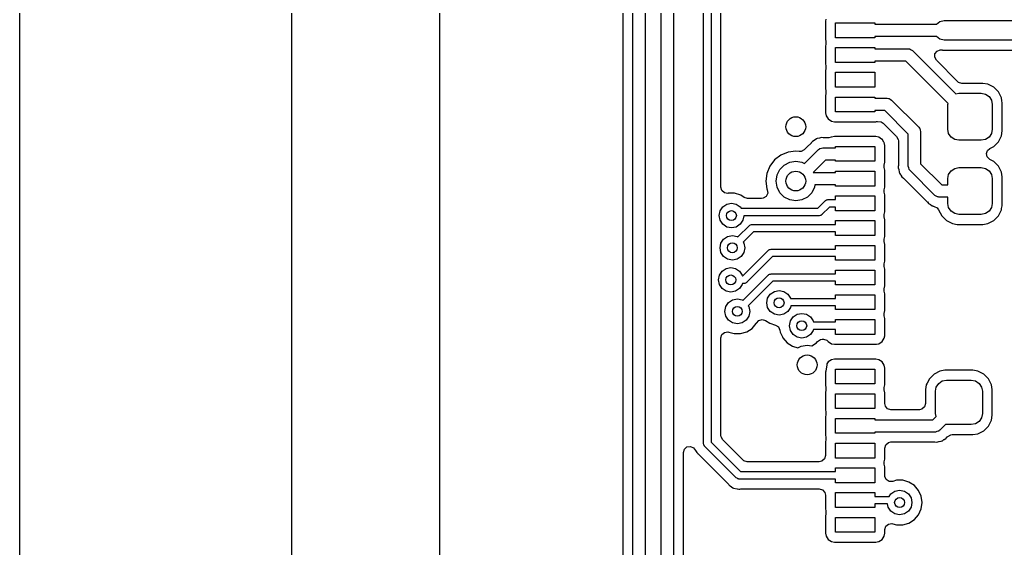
# Model space of a CAD drawing. Extents: x 0.4 to 10.6, y -8.1 to -0.4.
# Drawn here: x 4.35 to 5.135, y -2.253 to -1.832 of the extents above; entities that cross this region are included whole.
import ezdxf

# ---------------------------------------------------------------- set-up
doc = ezdxf.new("R2010")
doc.units = 0
doc.header["$MEASUREMENT"] = 0
doc.layers.add('BLACK', color=7, linetype='CONTINUOUS')

msp = doc.modelspace()

# ---------------------------------------------------------------- linework, layer by layer
at = {"layer": 'BLACK', "linetype": 'CONTINUOUS'}
for p, q in [((4.83083, -1.52204), (4.83083, -2.33406)), ((4.83873, -2.33935), (4.83873, -1.52137)), ((4.84857, -1.52341), (4.84857, -2.34139)), ((4.86122, -2.34836), (4.86122, -1.53644)), ((4.87106, -1.53848), (4.87106, -2.35039)), ((4.35041, -2.3599), (4.35041, -1.7126)), ((4.56691, -1.71587), (4.56691, -2.35894)), ((4.68506, -2.35894), (4.68506, -1.71586)), ((4.8951, -2.16971), (4.8951, -1.79683)), ((4.90101, -1.79805), (4.90101, -2.16849)), ((4.9089, -1.90629), (4.9089, -1.80334)), ((4.99221, -1.83337), (4.99211, -1.83387)), ((4.99211, -1.83387), (4.99211, -1.84723)), ((4.99255, -1.83166), (4.99221, -1.83337)), ((5, -1.84646), (5, -1.83465)), ((5, -1.83465), (5.0315, -1.83465)), ((5.0315, -1.83465), (5.0315, -1.83563)), ((5.0315, -1.83563), (5.08047, -1.83563)), ((5.08047, -1.83563), (5.0832, -1.83346)), ((5.0832, -1.83346), (5.08661, -1.83268)), ((5.08661, -1.83268), (5.16732, -1.83268)), ((4.99211, -1.84723), (4.99219, -1.84766)), ((4.99255, -1.85135), (4.99211, -1.85355)), ((4.99219, -1.84766), (4.99255, -1.84944)), ((4.99255, -1.84944), (4.99255, -1.85135)), ((5.0315, -1.84646), (5, -1.84646)), ((5.08047, -1.84547), (5.0315, -1.84547)), ((5.0315, -1.84547), (5.0315, -1.84646)), ((5.0832, -1.84765), (5.08047, -1.84547)), ((5.08661, -1.84843), (5.0832, -1.84765)), ((5.16406, -1.84843), (5.08661, -1.84843)), ((4.99211, -1.85355), (4.99211, -1.86692)), ((5, -1.86614), (5, -1.85433)), ((5, -1.85433), (5.0315, -1.85433)), ((5.0315, -1.85433), (5.0315, -1.85531)), ((5.0315, -1.85531), (5.05807, -1.85531)), ((5.05807, -1.85531), (5.05894, -1.85544)), ((5.05894, -1.85544), (5.05912, -1.85543)), ((5.05912, -1.85543), (5.05921, -1.85548)), ((5.05921, -1.85548), (5.05946, -1.85551)), ((5.05946, -1.85551), (5.06048, -1.85617)), ((5.06048, -1.85617), (5.06155, -1.85676)), ((5.06155, -1.85676), (5.09602, -1.89123)), ((5.07912, -1.86206), (5.07931, -1.85932)), ((5.07931, -1.85932), (5.08096, -1.85712)), ((5.08096, -1.85712), (5.08354, -1.85616)), ((5.08354, -1.85616), (5.08465, -1.8562)), ((5.08465, -1.8562), (5.08497, -1.85626)), ((5.08497, -1.85626), (5.08537, -1.85632)), ((5.08537, -1.85632), (5.08537, -1.85632)), ((5.08537, -1.85632), (5.15877, -1.85632)), ((4.99211, -1.86692), (4.99255, -1.86913)), ((5.0315, -1.86614), (5, -1.86614)), ((5.05603, -1.86516), (5.0315, -1.86516)), ((5.0315, -1.86516), (5.0315, -1.86614)), ((5.08972, -1.89884), (5.05603, -1.86516)), ((5.08044, -1.86448), (5.07912, -1.86206)), ((5.09738, -1.88142), (5.08044, -1.86448)), ((4.99217, -1.8729), (4.99211, -1.87324)), ((4.99211, -1.87324), (4.99211, -1.8866)), ((4.99255, -1.87103), (4.99217, -1.8729)), ((4.99255, -1.86913), (4.99255, -1.87103)), ((5, -1.88583), (5, -1.87402)), ((5, -1.87402), (5.0315, -1.87402)), ((5.0315, -1.87402), (5.0315, -1.88583)), ((5.09819, -1.88208), (5.09738, -1.88142)), ((5.10083, -1.88285), (5.09819, -1.88208)), ((5.11746, -1.88285), (5.10083, -1.88285)), ((5.12138, -1.88348), (5.11746, -1.88285)), ((5.11746, -1.88285), (5.11746, -1.88285)), ((5.12611, -1.88588), (5.12138, -1.88348)), ((5.12138, -1.88348), (5.12138, -1.88348)), ((5.12138, -1.88348), (5.12138, -1.88348)), ((4.99211, -1.8866), (4.99217, -1.88694)), ((4.99255, -1.89072), (4.99211, -1.89292)), ((4.99217, -1.88694), (4.99255, -1.88881)), ((4.99255, -1.88881), (4.99255, -1.89072)), ((5.0315, -1.88583), (5, -1.88583)), ((5.09602, -1.89123), (5.09843, -1.89075)), ((5.09843, -1.89075), (5.11614, -1.89075)), ((5.11614, -1.89075), (5.11953, -1.89142)), ((5.11953, -1.89142), (5.12241, -1.89334)), ((5.12986, -1.88964), (5.12611, -1.88588)), ((5.12611, -1.88588), (5.12611, -1.88588)), ((5.12611, -1.88588), (5.12611, -1.88588)), ((5.13227, -1.89437), (5.12986, -1.88964)), ((5.12986, -1.88964), (5.12986, -1.88964)), ((5.12986, -1.88964), (5.12986, -1.88964)), ((4.99211, -1.89292), (4.99211, -1.90629)), ((5, -1.90551), (5, -1.8937)), ((5, -1.8937), (5.0315, -1.8937)), ((5.0315, -1.8937), (5.0315, -1.89469)), ((5.0315, -1.89469), (5.04134, -1.89469)), ((5.04134, -1.89469), (5.04221, -1.89481)), ((5.04221, -1.89481), (5.04238, -1.8948)), ((5.04238, -1.8948), (5.04248, -1.89485)), ((5.04248, -1.89485), (5.04273, -1.89488)), ((5.04273, -1.89488), (5.04375, -1.89554)), ((5.04375, -1.89554), (5.04482, -1.89613)), ((5.04482, -1.89613), (5.06647, -1.91778)), ((5.08957, -1.89961), (5.08972, -1.89884)), ((5.12241, -1.89334), (5.12433, -1.89622)), ((5.12433, -1.89622), (5.125, -1.89961)), ((5.13265, -1.89676), (5.13227, -1.89437)), ((5.13227, -1.89437), (5.13227, -1.89437)), ((5.13227, -1.89437), (5.13227, -1.89437)), ((5.13289, -1.89829), (5.13265, -1.89676)), ((5.13289, -1.92061), (5.13289, -1.89829)), ((4.9089, -1.96556), (4.9089, -1.90629)), ((4.99211, -1.90629), (4.99256, -1.90859)), ((5.0315, -1.90551), (5, -1.90551)), ((5.0393, -1.90453), (5.0315, -1.90453)), ((5.0315, -1.90453), (5.0315, -1.90551)), ((5.05807, -1.9233), (5.0393, -1.90453)), ((5.08957, -1.91929), (5.08957, -1.89961)), ((5.125, -1.89961), (5.125, -1.91929)), ((4.99256, -1.90859), (4.99256, -1.90859)), ((4.99256, -1.90859), (4.99431, -1.9112)), ((4.99431, -1.9112), (4.99692, -1.91295)), ((4.99692, -1.91295), (4.99692, -1.91295)), ((4.99692, -1.91295), (4.99922, -1.91341)), ((4.99922, -1.91341), (4.99922, -1.91341)), ((4.99922, -1.91341), (4.99922, -1.91341)), ((4.99922, -1.91341), (5, -1.91341)), ((5, -1.91341), (5, -1.91339)), ((5, -1.91339), (5.0315, -1.91339)), ((5.0315, -1.91339), (5.0315, -1.91341)), ((5.0315, -1.91341), (5.03227, -1.91341)), ((5.03227, -1.91341), (5.0327, -1.91332)), ((5.03227, -1.91341), (5.03227, -1.91341)), ((5.0327, -1.91332), (5.03367, -1.91313)), ((5.03367, -1.91313), (5.03641, -1.91337)), ((5.03641, -1.91337), (5.03807, -1.91446)), ((5.03807, -1.91446), (5.04373, -1.92012)), ((5.04373, -1.92012), (5.04391, -1.92045)), ((5.04391, -1.92045), (5.04412, -1.92054)), ((5.04412, -1.92054), (5.04444, -1.92083)), ((5.04444, -1.92083), (5.04875, -1.92514)), ((5.06647, -1.91778), (5.067, -1.91848)), ((5.067, -1.91848), (5.06713, -1.9186)), ((5.06713, -1.9186), (5.06716, -1.9187)), ((5.06716, -1.9187), (5.06731, -1.9189)), ((5.06731, -1.9189), (5.06757, -1.92009)), ((5.06757, -1.92009), (5.06791, -1.92126)), ((5.06791, -1.92126), (5.06791, -1.94678)), ((5.09024, -1.92268), (5.08957, -1.91929)), ((5.09216, -1.92556), (5.09024, -1.92268)), ((5.12433, -1.92268), (5.12241, -1.92556)), ((5.125, -1.91929), (5.12433, -1.92268)), ((5.13227, -1.92453), (5.13289, -1.92061)), ((4.98062, -1.93039), (4.97768, -1.93333)), ((4.98077, -1.93023), (4.98062, -1.93039)), ((4.98179, -1.92901), (4.98077, -1.93023)), ((4.98317, -1.92821), (4.98179, -1.92901)), ((4.98335, -1.9281), (4.98317, -1.92821)), ((4.98466, -1.92718), (4.98335, -1.9281)), ((4.98485, -1.92709), (4.98466, -1.92718)), ((4.98551, -1.92682), (4.98485, -1.92709)), ((4.98571, -1.92675), (4.98551, -1.92682)), ((4.98728, -1.92647), (4.98571, -1.92675)), ((4.98748, -1.92643), (4.98728, -1.92647)), ((4.98902, -1.92601), (4.98748, -1.92643)), ((4.99039, -1.92613), (4.98902, -1.92601)), ((4.99061, -1.92615), (4.99039, -1.92613)), ((4.99082, -1.92616), (4.99061, -1.92615)), ((4.99468, -1.92616), (4.99082, -1.92616)), ((4.99655, -1.92579), (4.99468, -1.92616)), ((4.99692, -1.92564), (4.99655, -1.92579)), ((4.99922, -1.92518), (4.99692, -1.92564)), ((5, -1.92518), (4.99922, -1.92518)), ((4.99922, -1.92518), (4.99922, -1.92518)), ((5, -1.9252), (5, -1.92518)), ((5.0315, -1.9252), (5, -1.9252)), ((5.03227, -1.92518), (5.0315, -1.92518)), ((5.0315, -1.92518), (5.0315, -1.9252)), ((5.03458, -1.92564), (5.03227, -1.92518)), ((5.03227, -1.92518), (5.03227, -1.92518)), ((5.03683, -1.92714), (5.03458, -1.92564)), ((5.03458, -1.92564), (5.03458, -1.92564)), ((5.03719, -1.92738), (5.03683, -1.92714)), ((5.03874, -1.9297), (5.03719, -1.92738)), ((5.03893, -1.92999), (5.03874, -1.9297)), ((5.03939, -1.93229), (5.03893, -1.92999)), ((5.03893, -1.92999), (5.03893, -1.92999)), ((5.04875, -1.92514), (5.05007, -1.92755)), ((5.05007, -1.92755), (5.05018, -1.92859)), ((5.05018, -1.92859), (5.05018, -1.94815)), ((5.05807, -1.94882), (5.05807, -1.9233)), ((5.09504, -1.92748), (5.09216, -1.92556)), ((5.09843, -1.92815), (5.09504, -1.92748)), ((5.11614, -1.92815), (5.09843, -1.92815)), ((5.11953, -1.92748), (5.11614, -1.92815)), ((5.12241, -1.92556), (5.11953, -1.92748)), ((5.12611, -1.93301), (5.12986, -1.92926)), ((5.12986, -1.92926), (5.13227, -1.92453)), ((4.96233, -1.9376), (4.95658, -1.93998)), ((4.9685, -1.93678), (4.96233, -1.9376)), ((4.96233, -1.9376), (4.96233, -1.9376)), ((4.97117, -1.93714), (4.9685, -1.93678)), ((4.9685, -1.93678), (4.9685, -1.93678)), ((4.97285, -1.93707), (4.97117, -1.93714)), ((4.97526, -1.93575), (4.97285, -1.93707)), ((4.97768, -1.93333), (4.97526, -1.93575)), ((4.97546, -1.94672), (4.98668, -1.9355)), ((4.98668, -1.9355), (4.98738, -1.93497)), ((4.98738, -1.93497), (4.9875, -1.93484)), ((4.9875, -1.93484), (4.9876, -1.93481)), ((4.9876, -1.93481), (4.9878, -1.93466)), ((4.9878, -1.93466), (4.98899, -1.9344)), ((4.98899, -1.9344), (4.99016, -1.93406)), ((4.99016, -1.93406), (5, -1.93406)), ((5, -1.93406), (5, -1.93307)), ((5, -1.93307), (5.0315, -1.93307)), ((5.0315, -1.93307), (5.0315, -1.94488)), ((5.03939, -1.94566), (5.03939, -1.93229)), ((5.03939, -1.93229), (5.03939, -1.93229)), ((5.12028, -1.93877), (5.12117, -1.93616)), ((5.12094, -1.94144), (5.12028, -1.93877)), ((5.12117, -1.93616), (5.12294, -1.93463)), ((5.12294, -1.93463), (5.12611, -1.93301)), ((4.95164, -1.94377), (4.94785, -1.94871)), ((4.95658, -1.93998), (4.95164, -1.94377)), ((4.95925, -1.94789), (4.96364, -1.94565)), ((4.96364, -1.94565), (4.9685, -1.94488)), ((4.9685, -1.94488), (4.97337, -1.94565)), ((4.97337, -1.94565), (4.97546, -1.94672)), ((4.9922, -1.9439), (4.98242, -1.95368)), ((5, -1.9439), (4.9922, -1.9439)), ((5, -1.94488), (5, -1.9439)), ((5.0315, -1.94488), (5, -1.94488)), ((5.03895, -1.94787), (5.03939, -1.94566)), ((5.12294, -1.94333), (5.12094, -1.94144)), ((5.12611, -1.94494), (5.12294, -1.94333)), ((5.12986, -1.94869), (5.12611, -1.94494)), ((5.12611, -1.94494), (5.12611, -1.94494)), ((5.12611, -1.94494), (5.12611, -1.94494)), ((5.12611, -1.94494), (5.12611, -1.94494)), ((4.94547, -1.95446), (4.94466, -1.96063)), ((4.94785, -1.94871), (4.94547, -1.95446)), ((4.94547, -1.95446), (4.94547, -1.95446)), ((4.95353, -1.95576), (4.95576, -1.95137)), ((4.95576, -1.95137), (4.95925, -1.94789)), ((4.98242, -1.95368), (4.98245, -1.95374)), ((4.98245, -1.95374), (5, -1.95374)), ((5, -1.95374), (5, -1.95276)), ((5, -1.95276), (5.0315, -1.95276)), ((5.0315, -1.95276), (5.0315, -1.96457)), ((5.03895, -1.94977), (5.03895, -1.94787)), ((5.03939, -1.95198), (5.03895, -1.94977)), ((5.03939, -1.96534), (5.03939, -1.95198)), ((5.05016, -1.94842), (5.05003, -1.94995)), ((5.05003, -1.94995), (5.05044, -1.95149)), ((5.05017, -1.94837), (5.05016, -1.94842)), ((5.05018, -1.94815), (5.05017, -1.94837)), ((5.05044, -1.95149), (5.05049, -1.9517)), ((5.05049, -1.9517), (5.05076, -1.95327)), ((5.05076, -1.95327), (5.05084, -1.95347)), ((5.05084, -1.95347), (5.05111, -1.95413)), ((5.05111, -1.95413), (5.0512, -1.95432)), ((5.0512, -1.95432), (5.0512, -1.95432)), ((5.0512, -1.95432), (5.05175, -1.9551)), ((5.05841, -1.94999), (5.05807, -1.94882)), ((5.05867, -1.95118), (5.05841, -1.94999)), ((5.05882, -1.95138), (5.05867, -1.95118)), ((5.05885, -1.95148), (5.05882, -1.95138)), ((5.05899, -1.9516), (5.05885, -1.95148)), ((5.05951, -1.9523), (5.05899, -1.9516)), ((5.0792, -1.97198), (5.05951, -1.9523)), ((5.06791, -1.94678), (5.08472, -1.96358)), ((5.09024, -1.95527), (5.09216, -1.9524)), ((5.09216, -1.9524), (5.09504, -1.95048)), ((5.09504, -1.95048), (5.09843, -1.9498)), ((5.09843, -1.9498), (5.11614, -1.9498)), ((5.11614, -1.9498), (5.11953, -1.95048)), ((5.11953, -1.95048), (5.12241, -1.9524)), ((5.12241, -1.9524), (5.12433, -1.95527)), ((5.13227, -1.95342), (5.12986, -1.94869)), ((5.12986, -1.94869), (5.12986, -1.94869)), ((5.12986, -1.94869), (5.12986, -1.94869)), ((5.13258, -1.95539), (5.13227, -1.95342)), ((5.13227, -1.95342), (5.13227, -1.95342)), ((5.13227, -1.95342), (5.13227, -1.95342)), ((4.94466, -1.96063), (4.94466, -1.96063)), ((4.94466, -1.96063), (4.94547, -1.9668)), ((4.95276, -1.96063), (4.95353, -1.95576)), ((4.95353, -1.9655), (4.95276, -1.96063)), ((5.05175, -1.9551), (5.05211, -1.95562)), ((5.05211, -1.95562), (5.05223, -1.9558)), ((5.05223, -1.9558), (5.05302, -1.95718)), ((5.05302, -1.95718), (5.05424, -1.95821)), ((5.05424, -1.95821), (5.0544, -1.95835)), ((5.0544, -1.95835), (5.07314, -1.97709)), ((5.08957, -1.95866), (5.09024, -1.95527)), ((5.08957, -1.96358), (5.08957, -1.95866)), ((5.12433, -1.95527), (5.125, -1.95866)), ((5.125, -1.95866), (5.125, -1.97835)), ((5.13289, -1.95734), (5.13258, -1.95539)), ((5.13289, -1.97966), (5.13289, -1.95734)), ((4.90968, -1.96819), (4.9089, -1.96556)), ((4.91176, -1.97), (4.90968, -1.96819)), ((4.91448, -1.97039), (4.91176, -1.97)), ((4.94547, -1.9668), (4.94547, -1.9668)), ((4.94547, -1.9668), (4.94578, -1.96755)), ((4.94578, -1.96755), (4.94582, -1.96764)), ((4.94582, -1.96764), (4.94611, -1.97037)), ((4.95576, -1.96989), (4.95353, -1.9655)), ((4.95925, -1.97337), (4.95576, -1.96989)), ((4.98124, -1.96989), (4.97776, -1.97337)), ((4.98348, -1.9655), (4.98124, -1.96989)), ((4.98378, -1.96358), (4.98348, -1.9655)), ((5, -1.96358), (4.98378, -1.96358)), ((5, -1.96457), (5, -1.96358)), ((5.0315, -1.96457), (5, -1.96457)), ((5.03895, -1.96755), (5.03939, -1.96534)), ((5.03895, -1.96946), (5.03895, -1.96755)), ((5.03939, -1.97166), (5.03895, -1.96946)), ((5.08472, -1.96358), (5.08957, -1.96358)), ((4.91468, -1.97036), (4.91448, -1.97039)), ((4.91978, -1.97036), (4.91468, -1.97036)), ((4.91468, -1.97036), (4.91468, -1.97036)), ((4.92467, -1.9718), (4.91978, -1.97036)), ((4.91978, -1.97036), (4.91978, -1.97036)), ((4.9275, -1.97361), (4.92467, -1.9718)), ((4.93014, -1.97439), (4.9275, -1.97361)), ((4.94131, -1.97439), (4.93014, -1.97439)), ((4.94251, -1.97424), (4.94131, -1.97439)), ((4.94488, -1.97283), (4.94251, -1.97424)), ((4.94611, -1.97037), (4.94488, -1.97283)), ((4.96364, -1.97561), (4.95925, -1.97337)), ((4.9685, -1.97638), (4.96364, -1.97561)), ((4.97337, -1.97561), (4.9685, -1.97638)), ((4.97776, -1.97337), (4.97337, -1.97561)), ((4.98598, -1.98228), (4.99201, -1.97626)), ((4.99201, -1.97626), (4.99216, -1.97615)), ((4.99216, -1.97615), (4.9922, -1.97608)), ((4.9922, -1.97608), (4.99232, -1.97604)), ((4.99232, -1.97604), (4.99285, -1.97567)), ((4.99285, -1.97567), (4.99349, -1.97561)), ((4.99349, -1.97561), (4.99409, -1.97539)), ((4.99409, -1.97539), (5, -1.97539)), ((5, -1.97539), (5, -1.97244)), ((5, -1.97244), (5.0315, -1.97244)), ((5.0315, -1.97244), (5.0315, -1.98425)), ((5.03939, -1.98503), (5.03939, -1.97166)), ((5.07314, -1.97709), (5.07329, -1.97725)), ((5.07329, -1.97725), (5.07431, -1.97847)), ((5.08027, -1.97257), (5.0792, -1.97198)), ((5.08129, -1.97323), (5.08027, -1.97257)), ((5.08154, -1.97326), (5.08129, -1.97323)), ((5.08163, -1.97331), (5.08154, -1.97326)), ((5.08181, -1.9733), (5.08163, -1.97331)), ((5.08268, -1.97343), (5.08181, -1.9733)), ((5.08957, -1.97343), (5.08268, -1.97343)), ((5.08957, -1.97835), (5.08957, -1.97343)), ((4.90739, -1.9881), (4.90814, -1.98433)), ((4.90814, -1.98433), (4.91027, -1.98114)), ((4.91027, -1.98114), (4.91346, -1.979)), ((4.91346, -1.979), (4.91723, -1.97825)), ((4.91723, -1.97825), (4.921, -1.979)), ((4.921, -1.979), (4.92419, -1.98114)), ((4.92419, -1.98114), (4.92496, -1.98228)), ((4.92496, -1.98228), (4.98598, -1.98228)), ((4.99532, -1.9813), (4.98929, -1.98732)), ((5, -1.9813), (4.99532, -1.9813)), ((5, -1.98425), (5, -1.9813)), ((5.0315, -1.98425), (5, -1.98425)), ((5.03895, -1.98724), (5.03939, -1.98503)), ((5.07431, -1.97847), (5.07431, -1.97847)), ((5.07431, -1.97847), (5.07431, -1.97847)), ((5.07431, -1.97847), (5.07431, -1.97847)), ((5.07431, -1.97847), (5.07431, -1.97847)), ((5.07431, -1.97847), (5.07569, -1.97927)), ((5.07569, -1.97927), (5.07587, -1.97938)), ((5.07587, -1.97938), (5.07704, -1.9802)), ((5.07704, -1.9802), (5.07718, -1.9803)), ((5.07718, -1.9803), (5.07718, -1.9803)), ((5.07718, -1.9803), (5.07737, -1.98039)), ((5.07737, -1.98039), (5.07803, -1.98066)), ((5.07803, -1.98066), (5.07823, -1.98073)), ((5.07823, -1.98073), (5.07823, -1.98073)), ((5.07823, -1.98073), (5.0787, -1.98082)), ((5.0787, -1.98082), (5.08116, -1.98204)), ((5.08116, -1.98204), (5.0822, -1.98341)), ((5.0822, -1.98341), (5.0847, -1.98832)), ((5.09024, -1.98174), (5.08957, -1.97835)), ((5.09216, -1.98461), (5.09024, -1.98174)), ((5.09504, -1.98653), (5.09216, -1.98461)), ((5.12241, -1.98461), (5.11953, -1.98653)), ((5.12433, -1.98174), (5.12241, -1.98461)), ((5.125, -1.97835), (5.12433, -1.98174)), ((5.12986, -1.98832), (5.13227, -1.98359)), ((5.13227, -1.98359), (5.13244, -1.98254)), ((5.13244, -1.98254), (5.13277, -1.98044)), ((5.13277, -1.98044), (5.13289, -1.97966)), ((4.90814, -1.99186), (4.90739, -1.9881)), ((4.91027, -1.99505), (4.90814, -1.99186)), ((4.92632, -1.99186), (4.92419, -1.99505)), ((4.92705, -1.98819), (4.92632, -1.99186)), ((4.9872, -1.98819), (4.92705, -1.98819)), ((4.98781, -1.98797), (4.9872, -1.98819)), ((4.98845, -1.98791), (4.98781, -1.98797)), ((4.98898, -1.98754), (4.98845, -1.98791)), ((4.9891, -1.9875), (4.98898, -1.98754)), ((4.98914, -1.98743), (4.9891, -1.9875)), ((4.98929, -1.98732), (4.98914, -1.98743)), ((5, -1.99508), (5, -1.99213)), ((5, -1.99213), (5.0315, -1.99213)), ((5.0315, -1.99213), (5.0315, -2.00394)), ((5.03895, -1.98914), (5.03895, -1.98724)), ((5.03939, -1.99135), (5.03895, -1.98914)), ((5.03939, -2.00471), (5.03939, -1.99135)), ((5.0847, -1.98832), (5.0847, -1.98832)), ((5.0847, -1.98832), (5.08846, -1.99207)), ((5.08846, -1.99207), (5.08846, -1.99207)), ((5.08846, -1.99207), (5.08846, -1.99207)), ((5.08846, -1.99207), (5.09318, -1.99448)), ((5.09843, -1.9872), (5.09504, -1.98653)), ((5.11614, -1.9872), (5.09843, -1.9872)), ((5.11953, -1.98653), (5.11614, -1.9872)), ((5.12138, -1.99448), (5.12611, -1.99207)), ((5.12611, -1.99207), (5.12986, -1.98832)), ((4.91346, -1.99719), (4.91027, -1.99505)), ((4.91723, -1.99794), (4.91346, -1.99719)), ((4.921, -1.99719), (4.91723, -1.99794)), ((4.92419, -1.99505), (4.921, -1.99719)), ((4.92245, -2.00512), (4.93162, -1.99594)), ((4.93493, -2.00098), (4.92662, -2.0093)), ((4.93162, -1.99594), (4.93177, -1.99584)), ((4.93177, -1.99584), (4.93181, -1.99577)), ((4.93181, -1.99577), (4.93194, -1.99573)), ((4.93194, -1.99573), (4.93246, -1.99536)), ((4.93246, -1.99536), (4.93311, -1.9953)), ((4.93311, -1.9953), (4.93371, -1.99508)), ((4.93371, -1.99508), (5, -1.99508)), ((5, -2.00098), (4.93493, -2.00098)), ((5, -2.00394), (5, -2.00098)), ((5.09318, -1.99448), (5.09318, -1.99448)), ((5.09318, -1.99448), (5.09318, -1.99448)), ((5.09318, -1.99448), (5.09711, -1.9951)), ((5.09711, -1.9951), (5.09711, -1.9951)), ((5.09711, -1.9951), (5.11746, -1.9951)), ((5.11746, -1.9951), (5.12138, -1.99448)), ((5.12138, -1.99448), (5.12138, -1.99448)), ((5.12138, -1.99448), (5.12138, -1.99448)), ((4.9089, -2.00999), (4.91103, -2.00679)), ((4.91103, -2.00679), (4.91422, -2.00466)), ((4.91422, -2.00466), (4.91799, -2.00391)), ((4.91799, -2.00391), (4.92176, -2.00466)), ((4.92176, -2.00466), (4.92245, -2.00512)), ((4.92662, -2.0093), (4.92708, -2.00999)), ((5.0315, -2.00394), (5, -2.00394)), ((5.03895, -2.00692), (5.03939, -2.00471)), ((5.03895, -2.00883), (5.03895, -2.00692)), ((5.03939, -2.01103), (5.03895, -2.00883)), ((4.90815, -2.01375), (4.9089, -2.00999)), ((4.9089, -2.01752), (4.90815, -2.01375)), ((4.92602, -2.03634), (4.94673, -2.01563)), ((4.92708, -2.00999), (4.92783, -2.01375)), ((4.92783, -2.01375), (4.92708, -2.01752)), ((4.94673, -2.01563), (4.94688, -2.01552)), ((4.94688, -2.01552), (4.94692, -2.01545)), ((4.94692, -2.01545), (4.94704, -2.01541)), ((4.94704, -2.01541), (4.94757, -2.01504)), ((4.94757, -2.01504), (4.94821, -2.01498)), ((4.94821, -2.01498), (4.94882, -2.01476)), ((4.94882, -2.01476), (5, -2.01476)), ((5, -2.01476), (5, -2.01181)), ((5, -2.01181), (5.0315, -2.01181)), ((5.0315, -2.01181), (5.0315, -2.02362)), ((5.03939, -2.0244), (5.03939, -2.01103)), ((4.91103, -2.02071), (4.9089, -2.01752)), ((4.91422, -2.02285), (4.91103, -2.02071)), ((4.91799, -2.0236), (4.91422, -2.02285)), ((4.92176, -2.02285), (4.91799, -2.0236)), ((4.92495, -2.02071), (4.92176, -2.02285)), ((4.92708, -2.01752), (4.92495, -2.02071)), ((4.95004, -2.02067), (4.92933, -2.04138)), ((5, -2.02067), (4.95004, -2.02067)), ((5, -2.02362), (5, -2.02067)), ((5.0315, -2.02362), (5, -2.02362)), ((5.03895, -2.02661), (5.03939, -2.0244)), ((4.90766, -2.03553), (4.9098, -2.03234)), ((4.9098, -2.03234), (4.91299, -2.0302)), ((4.91299, -2.0302), (4.91676, -2.02945)), ((4.91676, -2.02945), (4.92052, -2.0302)), ((4.92052, -2.0302), (4.92372, -2.03234)), ((4.92372, -2.03234), (4.92585, -2.03553)), ((5, -2.03445), (5, -2.0315)), ((5, -2.0315), (5.0315, -2.0315)), ((5.0315, -2.0315), (5.0315, -2.04331)), ((5.03895, -2.02851), (5.03895, -2.02661)), ((5.03939, -2.03072), (5.03895, -2.02851)), ((5.03939, -2.04408), (5.03939, -2.03072)), ((4.90691, -2.0393), (4.90766, -2.03553)), ((4.90766, -2.04306), (4.90691, -2.0393)), ((4.92585, -2.03553), (4.92601, -2.03634)), ((4.92601, -2.03634), (4.92602, -2.03634)), ((4.92641, -2.0557), (4.9468, -2.03531)), ((4.95011, -2.04035), (4.93059, -2.05988)), ((4.9468, -2.03531), (4.94695, -2.03521)), ((4.94695, -2.03521), (4.94699, -2.03514)), ((4.94699, -2.03514), (4.94711, -2.0351)), ((4.94711, -2.0351), (4.94764, -2.03473)), ((4.94764, -2.03473), (4.94828, -2.03467)), ((4.94828, -2.03467), (4.94889, -2.03445)), ((4.94889, -2.03445), (5, -2.03445)), ((5, -2.04035), (4.95011, -2.04035)), ((5, -2.04331), (5, -2.04035)), ((4.9098, -2.04625), (4.90766, -2.04306)), ((4.91299, -2.04839), (4.9098, -2.04625)), ((4.91676, -2.04914), (4.91299, -2.04839)), ((4.92052, -2.04839), (4.91676, -2.04914)), ((4.92372, -2.04625), (4.92052, -2.04839)), ((4.92585, -2.04306), (4.92372, -2.04625)), ((4.92601, -2.04225), (4.92585, -2.04306)), ((4.92724, -2.04225), (4.92601, -2.04225)), ((4.92785, -2.04203), (4.92724, -2.04225)), ((4.92849, -2.04197), (4.92785, -2.04203)), ((4.92902, -2.0416), (4.92849, -2.04197)), ((4.92914, -2.04156), (4.92902, -2.0416)), ((4.92918, -2.04149), (4.92914, -2.04156)), ((4.92933, -2.04138), (4.92918, -2.04149)), ((4.94821, -2.05057), (4.95141, -2.04844)), ((4.95141, -2.04844), (4.95517, -2.04769)), ((4.95517, -2.04769), (4.95894, -2.04844)), ((4.95894, -2.04844), (4.96213, -2.05057)), ((5.0315, -2.04331), (5, -2.04331)), ((5.03895, -2.04629), (5.03939, -2.04408)), ((5.03895, -2.0482), (5.03895, -2.04629)), ((5.03939, -2.0504), (5.03895, -2.0482)), ((4.915, -2.05737), (4.91819, -2.05524)), ((4.91819, -2.05524), (4.92196, -2.05449)), ((4.92196, -2.05449), (4.92572, -2.05524)), ((4.92572, -2.05524), (4.92641, -2.0557)), ((4.94533, -2.05753), (4.94608, -2.05377)), ((4.94608, -2.05377), (4.94821, -2.05057)), ((4.96213, -2.05057), (4.96427, -2.05377)), ((4.96427, -2.05377), (4.96434, -2.05413)), ((4.96434, -2.05413), (5, -2.05413)), ((5, -2.05413), (5, -2.05118)), ((5, -2.05118), (5.0315, -2.05118)), ((5.0315, -2.05118), (5.0315, -2.06299)), ((5.03939, -2.06377), (5.03939, -2.0504)), ((4.91211, -2.06433), (4.91286, -2.06057)), ((4.91286, -2.0681), (4.91211, -2.06433)), ((4.91286, -2.06057), (4.915, -2.05737)), ((4.93059, -2.05988), (4.93105, -2.06057)), ((4.93105, -2.06057), (4.9318, -2.06433)), ((4.9318, -2.06433), (4.93105, -2.0681)), ((4.94608, -2.0613), (4.94533, -2.05753)), ((4.94821, -2.06449), (4.94608, -2.0613)), ((4.96427, -2.0613), (4.96213, -2.06449)), ((4.96452, -2.06004), (4.96427, -2.0613)), ((5, -2.06004), (4.96452, -2.06004)), ((5, -2.06299), (5, -2.06004)), ((5.0315, -2.06299), (5, -2.06299)), ((5.03895, -2.06598), (5.03939, -2.06377)), ((4.915, -2.07129), (4.91286, -2.0681)), ((4.91819, -2.07343), (4.915, -2.07129)), ((4.92892, -2.07129), (4.92572, -2.07343)), ((4.93105, -2.0681), (4.92892, -2.07129)), ((4.93718, -2.07369), (4.93898, -2.07161)), ((4.93898, -2.07161), (4.94162, -2.07083)), ((4.94162, -2.07083), (4.94426, -2.07161)), ((4.94426, -2.07161), (4.94773, -2.07383)), ((4.95141, -2.06663), (4.94821, -2.06449)), ((4.95517, -2.06738), (4.95141, -2.06663)), ((4.95894, -2.06663), (4.95517, -2.06738)), ((4.96213, -2.06449), (4.95894, -2.06663)), ((4.96341, -2.07577), (4.96416, -2.072)), ((4.96416, -2.072), (4.96629, -2.06881)), ((4.96629, -2.06881), (4.96949, -2.06667)), ((4.96949, -2.06667), (4.97325, -2.06593)), ((4.97325, -2.06593), (4.97702, -2.06667)), ((4.97702, -2.06667), (4.98021, -2.06881)), ((4.98021, -2.06881), (4.98235, -2.072)), ((4.98235, -2.072), (4.98251, -2.07281)), ((5, -2.07281), (5, -2.07087)), ((5, -2.07087), (5.0315, -2.07087)), ((5.0315, -2.07087), (5.0315, -2.08268)), ((5.03895, -2.06788), (5.03895, -2.06598)), ((5.03939, -2.07009), (5.03895, -2.06788)), ((5.03939, -2.08345), (5.03939, -2.07009)), ((5.03939, -2.07009), (5.03939, -2.07009)), ((4.92196, -2.07417), (4.91819, -2.07343)), ((4.92572, -2.07343), (4.92196, -2.07417)), ((4.9294, -2.08063), (4.93369, -2.07787)), ((4.93369, -2.07787), (4.93703, -2.07402)), ((4.93703, -2.07402), (4.93718, -2.07369)), ((4.94773, -2.07383), (4.94776, -2.07384)), ((4.94776, -2.07384), (4.95237, -2.0752)), ((4.95237, -2.0752), (4.95468, -2.07668)), ((4.95468, -2.07668), (4.95583, -2.07919)), ((4.95583, -2.07919), (4.95583, -2.07919)), ((4.95583, -2.07919), (4.95606, -2.08082)), ((4.96416, -2.07953), (4.96341, -2.07577)), ((4.96629, -2.08273), (4.96416, -2.07953)), ((4.98235, -2.07953), (4.98021, -2.08273)), ((4.98251, -2.07872), (4.98235, -2.07953)), ((4.98251, -2.07281), (5, -2.07281)), ((5, -2.07872), (4.98251, -2.07872)), ((5, -2.08268), (5, -2.07872)), ((4.9089, -2.08551), (4.90968, -2.08287)), ((4.9089, -2.12094), (4.9089, -2.08551)), ((4.90968, -2.08287), (4.91176, -2.08106)), ((4.91176, -2.08106), (4.91448, -2.08067)), ((4.91448, -2.08067), (4.91516, -2.08082)), ((4.91516, -2.08082), (4.91941, -2.08207)), ((4.91941, -2.08207), (4.91941, -2.08207)), ((4.91941, -2.08207), (4.91941, -2.08207)), ((4.91941, -2.08207), (4.92451, -2.08207)), ((4.92451, -2.08207), (4.9294, -2.08063)), ((4.92451, -2.08207), (4.92451, -2.08207)), ((4.95606, -2.08082), (4.95786, -2.08475)), ((4.95786, -2.08475), (4.95818, -2.08546)), ((4.95818, -2.08546), (4.96152, -2.08931)), ((4.96949, -2.08486), (4.96629, -2.08273)), ((4.97325, -2.08561), (4.96949, -2.08486)), ((4.97702, -2.08486), (4.97325, -2.08561)), ((4.98021, -2.08273), (4.97702, -2.08486)), ((4.98586, -2.0883), (4.98818, -2.08681)), ((4.98818, -2.08681), (4.98955, -2.08661)), ((4.98955, -2.08661), (4.99053, -2.08661)), ((4.99053, -2.08661), (4.99317, -2.08739)), ((4.99317, -2.08739), (4.99398, -2.08804)), ((5.0315, -2.08268), (5, -2.08268)), ((5.03719, -2.08837), (5.03893, -2.08576)), ((5.03893, -2.08576), (5.03932, -2.08379)), ((5.03893, -2.08576), (5.03893, -2.08576)), ((5.03893, -2.08576), (5.03893, -2.08576)), ((5.03932, -2.08379), (5.03939, -2.08345)), ((4.96152, -2.08931), (4.96581, -2.09207)), ((4.96581, -2.09207), (4.97005, -2.09331)), ((4.97005, -2.09331), (4.97269, -2.09197)), ((4.97269, -2.09197), (4.97755, -2.0912)), ((4.97755, -2.0912), (4.98116, -2.09177)), ((4.98116, -2.09177), (4.98499, -2.08931)), ((4.98499, -2.08931), (4.98586, -2.0883)), ((4.99398, -2.08804), (4.99431, -2.08837)), ((4.99431, -2.08837), (4.99692, -2.09011)), ((4.99692, -2.09011), (4.99692, -2.09011)), ((4.99692, -2.09011), (4.99922, -2.09057)), ((4.99922, -2.09057), (4.99922, -2.09057)), ((4.99922, -2.09057), (4.99922, -2.09057)), ((4.99922, -2.09057), (5, -2.09057)), ((5, -2.09057), (5, -2.09055)), ((5, -2.09055), (5.0315, -2.09055)), ((5.0315, -2.09055), (5.0315, -2.09057)), ((5.0315, -2.09057), (5.03227, -2.09057)), ((5.03227, -2.09057), (5.03286, -2.09045)), ((5.03227, -2.09057), (5.03227, -2.09057)), ((5.03286, -2.09045), (5.03458, -2.09011)), ((5.03458, -2.09011), (5.03719, -2.08837)), ((5.03458, -2.09011), (5.03458, -2.09011)), ((5.03458, -2.09011), (5.03458, -2.09011)), ((4.99692, -2.1028), (4.99431, -2.10455)), ((4.99922, -2.10234), (4.99692, -2.1028)), ((4.99692, -2.1028), (4.99692, -2.1028)), ((5, -2.10234), (4.99922, -2.10234)), ((4.99922, -2.10234), (4.99922, -2.10234)), ((5, -2.10236), (5, -2.10234)), ((5.0315, -2.10236), (5, -2.10236)), ((5.03227, -2.10234), (5.0315, -2.10234)), ((5.0315, -2.10234), (5.0315, -2.10236)), ((5.03458, -2.1028), (5.03227, -2.10234)), ((5.03227, -2.10234), (5.03227, -2.10234)), ((5.03719, -2.10455), (5.03458, -2.1028)), ((5.03458, -2.1028), (5.03458, -2.1028)), ((4.9933, -2.10695), (4.99253, -2.11182)), ((4.99431, -2.10455), (4.99319, -2.10622)), ((4.99319, -2.10622), (4.9933, -2.10695)), ((5, -2.12205), (5, -2.11024)), ((5, -2.11024), (5.0315, -2.11024)), ((5.0315, -2.11024), (5.0315, -2.12205)), ((5.03893, -2.10716), (5.03719, -2.10455)), ((5.03939, -2.10946), (5.03893, -2.10716)), ((5.03893, -2.10716), (5.03893, -2.10716)), ((5.03939, -2.12282), (5.03939, -2.10946)), ((5.03939, -2.10946), (5.03939, -2.10946)), ((5.08726, -2.1112), (5.08334, -2.11182)), ((5.10959, -2.1112), (5.08726, -2.1112)), ((5.08726, -2.1112), (5.08726, -2.1112)), ((5.11351, -2.11182), (5.10959, -2.1112)), ((5.10959, -2.1112), (5.10959, -2.1112)), ((4.99253, -2.11182), (4.99211, -2.11265)), ((4.99211, -2.11265), (4.99211, -2.12282)), ((5.07486, -2.11798), (5.07312, -2.1214)), ((5.07861, -2.11423), (5.07486, -2.11798)), ((5.07486, -2.11798), (5.07486, -2.11798)), ((5.07486, -2.11798), (5.07486, -2.11798)), ((5.07486, -2.11798), (5.07486, -2.11798)), ((5.08334, -2.11182), (5.07861, -2.11423)), ((5.07861, -2.11423), (5.07861, -2.11423)), ((5.08519, -2.11977), (5.08858, -2.11909)), ((5.08858, -2.11909), (5.10827, -2.11909)), ((5.10827, -2.11909), (5.11166, -2.11977)), ((5.11824, -2.11423), (5.11351, -2.11182)), ((5.11351, -2.11182), (5.11351, -2.11182)), ((5.11351, -2.11182), (5.11351, -2.11182)), ((5.12199, -2.11798), (5.11824, -2.11423)), ((5.11824, -2.11423), (5.11824, -2.11423)), ((5.11824, -2.11423), (5.11824, -2.11423)), ((5.1244, -2.12271), (5.12199, -2.11798)), ((5.12199, -2.11798), (5.12199, -2.11798)), ((5.12199, -2.11798), (5.12199, -2.11798)), ((4.9089, -2.16319), (4.9089, -2.12094)), ((4.99211, -2.12282), (4.99215, -2.12305)), ((4.99255, -2.12694), (4.99211, -2.12914)), ((4.99215, -2.12305), (4.99255, -2.12503)), ((4.99255, -2.12503), (4.99255, -2.12694)), ((5.0315, -2.12205), (5, -2.12205)), ((5.03895, -2.12503), (5.03939, -2.12282)), ((5.03895, -2.12694), (5.03895, -2.12503)), ((5.03939, -2.12914), (5.03895, -2.12694)), ((5.07245, -2.12271), (5.07183, -2.12663)), ((5.07183, -2.12663), (5.07183, -2.13781)), ((5.07312, -2.1214), (5.07245, -2.12271)), ((5.07972, -2.12795), (5.0804, -2.12456)), ((5.0804, -2.12456), (5.08232, -2.12169)), ((5.08232, -2.12169), (5.08519, -2.11977)), ((5.11166, -2.11977), (5.11453, -2.12169)), ((5.11453, -2.12169), (5.11645, -2.12456)), ((5.11645, -2.12456), (5.11713, -2.12795)), ((5.12502, -2.12663), (5.1244, -2.12271)), ((5.1244, -2.12271), (5.1244, -2.12271)), ((5.1244, -2.12271), (5.1244, -2.12271)), ((5.12502, -2.14699), (5.12502, -2.12663)), ((4.99211, -2.12914), (4.99211, -2.14251)), ((5, -2.14173), (5, -2.12992)), ((5, -2.12992), (5.0315, -2.12992)), ((5.0315, -2.12992), (5.0315, -2.14173)), ((5.03939, -2.13781), (5.03939, -2.12914)), ((5.07972, -2.14567), (5.07972, -2.12795)), ((5.11713, -2.12795), (5.11713, -2.14567)), ((4.99211, -2.14251), (4.99255, -2.14472)), ((5.0315, -2.14173), (5, -2.14173)), ((5.03983, -2.13984), (5.03939, -2.13781)), ((5.04163, -2.14192), (5.03983, -2.13984)), ((5.04427, -2.1427), (5.04163, -2.14192)), ((5.06695, -2.1427), (5.04427, -2.1427)), ((5.06898, -2.14226), (5.06695, -2.1427)), ((5.07106, -2.14045), (5.06898, -2.14226)), ((5.07183, -2.13781), (5.07106, -2.14045)), ((4.99222, -2.14824), (4.99211, -2.14883)), ((4.99211, -2.14883), (4.99211, -2.16219)), ((4.99255, -2.14662), (4.99222, -2.14824)), ((4.99255, -2.14472), (4.99255, -2.14662)), ((5, -2.16142), (5, -2.14961)), ((5, -2.14961), (5.0315, -2.14961)), ((5.0315, -2.14961), (5.0315, -2.15059)), ((5.0315, -2.15059), (5.07769, -2.15059)), ((5.07769, -2.15059), (5.0802, -2.14807)), ((5.0802, -2.14807), (5.07972, -2.14567)), ((5.11645, -2.14906), (5.11453, -2.15193)), ((5.11713, -2.14567), (5.11645, -2.14906)), ((5.1244, -2.15087), (5.12502, -2.14699)), ((5.08782, -2.15438), (5.0832, -2.15899)), ((5.08858, -2.15453), (5.08782, -2.15438)), ((5.10827, -2.15453), (5.08858, -2.15453)), ((5.11166, -2.15385), (5.10827, -2.15453)), ((5.11453, -2.15193), (5.11166, -2.15385)), ((5.11824, -2.15939), (5.12199, -2.15564)), ((5.12199, -2.15564), (5.1244, -2.15091)), ((5.1244, -2.15091), (5.1244, -2.15087)), ((4.90901, -2.16423), (4.9089, -2.16319)), ((4.91033, -2.16665), (4.90901, -2.16423)), ((4.99211, -2.16219), (4.99224, -2.16289)), ((4.99255, -2.16631), (4.99211, -2.16851)), ((4.99224, -2.16289), (4.99255, -2.1644)), ((4.99255, -2.1644), (4.99255, -2.16631)), ((5.0315, -2.16142), (5, -2.16142)), ((5.07972, -2.16043), (5.0315, -2.16043)), ((5.0315, -2.16043), (5.0315, -2.16142)), ((5.08089, -2.16009), (5.07972, -2.16043)), ((5.08208, -2.15983), (5.08089, -2.16009)), ((5.08228, -2.15968), (5.08208, -2.15983)), ((5.08239, -2.15965), (5.08228, -2.15968)), ((5.0825, -2.15952), (5.08239, -2.15965)), ((5.0832, -2.15899), (5.0825, -2.15952)), ((5.08522, -2.16731), (5.08653, -2.16639)), ((5.08653, -2.16639), (5.08671, -2.16628)), ((5.08671, -2.16628), (5.08809, -2.16548)), ((5.08809, -2.16548), (5.0883, -2.16522)), ((5.0883, -2.16522), (5.08911, -2.16426)), ((5.08911, -2.16426), (5.08926, -2.1641)), ((5.08926, -2.1641), (5.08951, -2.16385)), ((5.08951, -2.16385), (5.09192, -2.16253)), ((5.09192, -2.16253), (5.09296, -2.16242)), ((5.09296, -2.16242), (5.10959, -2.16242)), ((5.10959, -2.16242), (5.11351, -2.1618)), ((5.11351, -2.1618), (5.11824, -2.15939)), ((5.11351, -2.1618), (5.11351, -2.1618)), ((5.11351, -2.1618), (5.11351, -2.1618)), ((4.87896, -2.17674), (4.87973, -2.1741)), ((4.87973, -2.1741), (4.88181, -2.1723)), ((4.88181, -2.1723), (4.88453, -2.17191)), ((4.88453, -2.17191), (4.88704, -2.17305)), ((4.88704, -2.17305), (4.8879, -2.17403)), ((4.8879, -2.17403), (4.88869, -2.17522)), ((4.89532, -2.17031), (4.8951, -2.16971)), ((4.89538, -2.17096), (4.89532, -2.17031)), ((4.89575, -2.17148), (4.89538, -2.17096)), ((4.89579, -2.17161), (4.89575, -2.17148)), ((4.89586, -2.17165), (4.89579, -2.17161)), ((4.89597, -2.1718), (4.89586, -2.17165)), ((4.92114, -2.19697), (4.89597, -2.1718)), ((4.90101, -2.16849), (4.92445, -2.19193)), ((4.92629, -2.18261), (4.91033, -2.16665)), ((4.99211, -2.16851), (4.99211, -2.17915)), ((5, -2.1811), (5, -2.16929)), ((5, -2.16929), (5.0315, -2.16929)), ((5.0315, -2.16929), (5.0315, -2.1811)), ((5.03939, -2.17321), (5.04016, -2.17057)), ((5.03939, -2.18188), (5.03939, -2.17321)), ((5.04016, -2.17057), (5.04224, -2.16877)), ((5.04224, -2.16877), (5.04427, -2.16833)), ((5.04427, -2.16833), (5.07906, -2.16833)), ((5.07906, -2.16833), (5.07927, -2.16834)), ((5.07927, -2.16834), (5.08086, -2.16847)), ((5.08086, -2.16847), (5.0824, -2.16806)), ((5.0824, -2.16806), (5.0826, -2.16802)), ((5.0826, -2.16802), (5.08418, -2.16774)), ((5.08418, -2.16774), (5.08437, -2.16767)), ((5.08418, -2.16774), (5.08418, -2.16774)), ((5.08437, -2.16767), (5.08503, -2.16739)), ((5.08503, -2.16739), (5.08522, -2.16731)), ((5.08522, -2.16731), (5.08522, -2.16731)), ((4.87896, -2.26052), (4.87896, -2.17674)), ((4.88869, -2.17522), (4.88962, -2.17661)), ((4.88962, -2.17661), (4.88965, -2.17665)), ((4.88965, -2.17665), (4.89011, -2.17735)), ((4.89011, -2.17735), (4.89024, -2.17753)), ((4.89024, -2.17753), (4.89074, -2.17787)), ((4.89074, -2.17787), (4.89148, -2.17847)), ((4.89148, -2.17847), (4.91446, -2.20146)), ((4.99133, -2.18179), (4.98925, -2.18359)), ((4.99211, -2.17915), (4.99133, -2.18179)), ((5.0315, -2.1811), (5, -2.1811)), ((5.03895, -2.18409), (5.03939, -2.18188)), ((4.9271, -2.18326), (4.92629, -2.18261)), ((4.92974, -2.18404), (4.9271, -2.18326)), ((4.98722, -2.18404), (4.92974, -2.18404)), ((4.98925, -2.18359), (4.98722, -2.18404)), ((5, -2.19193), (5, -2.18898)), ((5, -2.18898), (5.0315, -2.18898)), ((5.0315, -2.18898), (5.0315, -2.20079)), ((5.03895, -2.18599), (5.03895, -2.18409)), ((5.03939, -2.1882), (5.03895, -2.18599)), ((5.03939, -2.19499), (5.03939, -2.1882)), ((4.92172, -2.19724), (4.92114, -2.19697)), ((4.92222, -2.19766), (4.92172, -2.19724)), ((4.92285, -2.19777), (4.92222, -2.19766)), ((4.92297, -2.19782), (4.92285, -2.19777)), ((4.92305, -2.1978), (4.92297, -2.19782)), ((4.92323, -2.19783), (4.92305, -2.1978)), ((4.92445, -2.19193), (5, -2.19193)), ((5.03944, -2.19569), (5.03939, -2.19499)), ((5.04058, -2.19819), (5.03944, -2.19569)), ((4.91446, -2.20146), (4.91507, -2.2022)), ((4.91507, -2.2022), (4.91541, -2.2027)), ((4.91541, -2.2027), (4.91541, -2.2027)), ((4.91541, -2.2027), (4.91541, -2.2027)), ((4.91541, -2.2027), (4.91611, -2.20317)), ((4.91611, -2.20317), (4.91621, -2.20324)), ((4.91621, -2.20324), (4.91621, -2.20324)), ((4.91621, -2.20324), (4.91631, -2.20331)), ((4.91631, -2.20331), (4.91631, -2.20331)), ((4.91631, -2.20331), (4.91844, -2.20472)), ((4.91844, -2.20472), (4.919, -2.2051)), ((4.919, -2.2051), (4.92185, -2.20567)), ((5, -2.19783), (4.92323, -2.19783)), ((5, -2.20079), (5, -2.19783)), ((5.0315, -2.20079), (5, -2.20079)), ((5.0429, -2.19968), (5.04058, -2.19819)), ((5.04565, -2.19968), (5.0429, -2.19968)), ((5.04863, -2.1988), (5.04565, -2.19968)), ((5.05373, -2.1988), (5.04863, -2.1988)), ((5.05862, -2.20024), (5.05373, -2.1988)), ((5.05373, -2.1988), (5.05373, -2.1988)), ((5.06292, -2.20299), (5.05862, -2.20024)), ((5.05862, -2.20024), (5.05862, -2.20024)), ((5.05862, -2.20024), (5.05862, -2.20024)), ((5.06626, -2.20685), (5.06292, -2.20299)), ((4.92185, -2.20567), (4.92194, -2.20568)), ((4.92194, -2.20568), (4.92323, -2.20594)), ((4.92323, -2.20594), (4.92382, -2.20582)), ((4.92323, -2.20594), (4.92323, -2.20594)), ((4.92323, -2.20594), (4.92323, -2.20594)), ((4.92382, -2.20582), (4.92478, -2.20573)), ((4.92478, -2.20573), (4.98722, -2.20573)), ((4.98722, -2.20573), (4.98986, -2.2065)), ((4.98986, -2.2065), (4.99167, -2.20858)), ((4.99167, -2.20858), (4.99211, -2.21061)), ((4.99211, -2.21061), (4.99211, -2.22125)), ((5, -2.22047), (5, -2.20866)), ((5, -2.20866), (5.0315, -2.20866)), ((5.0315, -2.20866), (5.0315, -2.21161)), ((5.0315, -2.21161), (5.04286, -2.21161)), ((5.04286, -2.21161), (5.04422, -2.20958)), ((5.04422, -2.20958), (5.04741, -2.20744)), ((5.04741, -2.20744), (5.05118, -2.20669)), ((5.05118, -2.20669), (5.05495, -2.20744)), ((5.05495, -2.20744), (5.05814, -2.20958)), ((5.05814, -2.20958), (5.06027, -2.21277)), ((5.06027, -2.21277), (5.06102, -2.21654)), ((5.06837, -2.21149), (5.06626, -2.20685)), ((5.0691, -2.21654), (5.06837, -2.21149)), ((4.99211, -2.22125), (4.99255, -2.22346)), ((5.0315, -2.22047), (5, -2.22047)), ((5.04153, -2.21752), (5.0315, -2.21752)), ((5.0315, -2.21752), (5.0315, -2.22047)), ((5.04209, -2.2203), (5.04153, -2.21752)), ((5.04422, -2.2235), (5.04209, -2.2203)), ((5.06027, -2.2203), (5.05814, -2.2235)), ((5.06102, -2.21654), (5.06027, -2.2203)), ((5.06837, -2.22158), (5.0691, -2.21654)), ((4.99255, -2.22536), (4.99211, -2.22757)), ((4.99211, -2.22757), (4.99211, -2.24094)), ((4.99255, -2.22346), (4.99255, -2.22536)), ((5, -2.24016), (5, -2.22835)), ((5, -2.22835), (5.0315, -2.22835)), ((5.0315, -2.22835), (5.0315, -2.24016)), ((5.04741, -2.22563), (5.04422, -2.2235)), ((5.05118, -2.22638), (5.04741, -2.22563)), ((5.05495, -2.22563), (5.05118, -2.22638)), ((5.05814, -2.2235), (5.05495, -2.22563)), ((5.06292, -2.23008), (5.06626, -2.22622)), ((5.06626, -2.22622), (5.06837, -2.22158)), ((5.03939, -2.23808), (5.04016, -2.23544)), ((5.04016, -2.23544), (5.04224, -2.23364)), ((5.04224, -2.23364), (5.04497, -2.23325)), ((5.04497, -2.23325), (5.04565, -2.2334)), ((5.04565, -2.2334), (5.04863, -2.23427)), ((5.04863, -2.23427), (5.04863, -2.23427)), ((5.04863, -2.23427), (5.04863, -2.23427)), ((5.04863, -2.23427), (5.05373, -2.23427)), ((5.05373, -2.23427), (5.05862, -2.23283)), ((5.05373, -2.23427), (5.05373, -2.23427)), ((5.05862, -2.23283), (5.06292, -2.23008)), ((4.99211, -2.24094), (4.99256, -2.24324)), ((4.99256, -2.24324), (4.99256, -2.24324)), ((4.99256, -2.24324), (4.99431, -2.24585)), ((5.0315, -2.24016), (5, -2.24016)), ((5.03719, -2.24585), (5.03893, -2.24324)), ((5.03893, -2.24324), (5.03939, -2.24094)), ((5.03893, -2.24324), (5.03893, -2.24324)), ((5.03893, -2.24324), (5.03893, -2.24324)), ((5.03939, -2.24094), (5.03939, -2.23808)), ((5.03939, -2.24094), (5.03939, -2.24094)), ((4.99431, -2.24585), (4.99692, -2.24759)), ((4.99692, -2.24759), (4.99692, -2.24759)), ((4.99692, -2.24759), (4.99922, -2.24805)), ((4.99922, -2.24805), (4.99922, -2.24805)), ((4.99922, -2.24805), (4.99922, -2.24805)), ((4.99922, -2.24805), (5.03227, -2.24805)), ((5.03227, -2.24805), (5.03318, -2.24787)), ((5.03227, -2.24805), (5.03227, -2.24805)), ((5.03318, -2.24787), (5.03458, -2.24759)), ((5.03458, -2.24759), (5.03719, -2.24585)), ((5.03458, -2.24759), (5.03458, -2.24759)), ((5.03458, -2.24759), (5.03458, -2.24759))]:
    msp.add_line(p, q, dxfattribs=at)
at = {"layer": 'BLACK'}
for centre, radius in [((4.9685, -1.91732), 0.00787), ((4.9685, -1.96063), 0.00787), ((4.91723, -1.9881), 0.00394), ((4.91799, -2.01375), 0.00394), ((4.91676, -2.0393), 0.00394), ((4.95517, -2.05753), 0.00394), ((4.92196, -2.06433), 0.00394), ((4.97325, -2.07577), 0.00394), ((4.97755, -2.10695), 0.00787), ((5.05118, -2.21654), 0.00394)]:
    msp.add_circle(centre, radius, dxfattribs=at)

doc.saveas('drawing.dxf')
